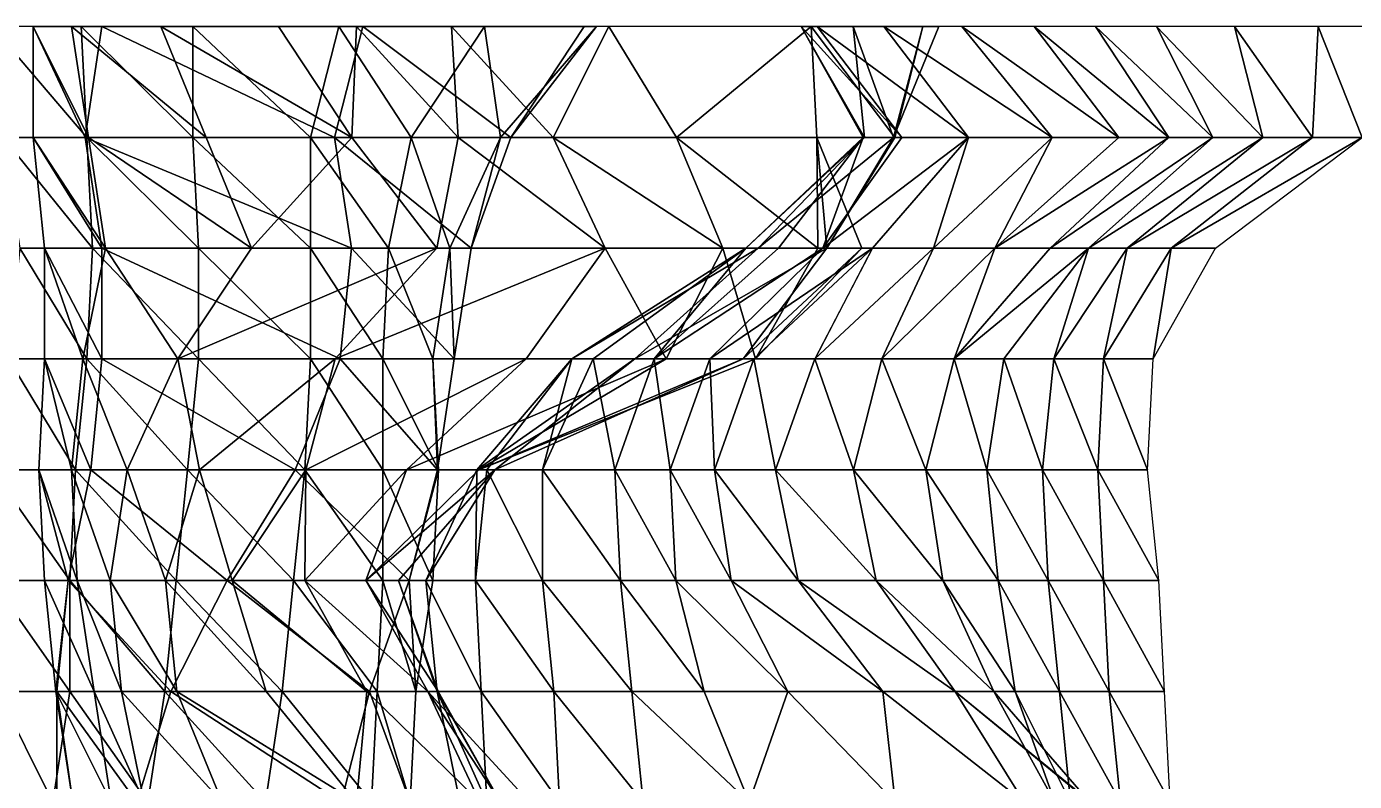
# Model space of a CAD drawing. Header units: metres. Extents: x -137 to 231, y -240 to 234.
# Drawn here: x 108.1 to 179.9, y 193.1 to 234 of the extents above; entities that cross this region are included whole.
import ezdxf

# ---------------------------------------------------------------- set-up
doc = ezdxf.new("R2010")
doc.units = ezdxf.units.M

msp = doc.modelspace()

# ---------------------------------------------------------------- linework, layer by layer
for points in [[(106.207016, 234, -511.41284), (111.3466, 228, -515.37366), (111.04094, 234, -515.5502), (111.04104, 234.0001, -515.55005)], [(106.207016, 234, -511.41284), (106.81831, 228, -511.05988), (111.3466, 228, -515.37366), (111.3467, 228.0001, -515.37354)], [(111.25633, 228, -563.9232), (108.44887, 228, -572.4723), (108.44887, 234, -572.4723), (108.44897, 234.0001, -572.47217)], [(111.25633, 228, -563.9232), (108.44887, 234, -572.4723), (112.173294, 234, -563.3938), (112.17339, 234.0001, -563.3937)], [(108.44887, 234, -572.4723), (111.44884, 228, -577.66846), (110.531876, 234, -578.1979), (110.531975, 234.0001, -578.19775)], [(108.44887, 234, -572.4723), (108.44887, 228, -572.4723), (111.44884, 228, -577.66846), (111.44894, 228.0001, -577.66833)], [(110.531876, 234, -578.1979), (117.81108, 228, -580.92346), (115.36583, 234, -582.3352), (115.36593, 234.0001, -582.3351)], [(110.531876, 234, -578.1979), (111.44884, 228, -577.66846), (117.81108, 228, -580.92346), (117.81118, 228.0001, -580.92334)], [(111.04094, 234, -515.5502), (117.09749, 228, -518.98157), (117.09749, 234, -518.98157), (117.09759, 234.0001, -518.98145)], [(111.04094, 234, -515.5502), (111.3466, 228, -515.37366), (117.09749, 228, -518.98157), (117.09759, 228.0001, -518.98145)], [(124.761765, 228, -549.19763), (111.25633, 228, -563.9232), (112.173294, 234, -563.3938), (112.17339, 234.0001, -563.3937)], [(124.761765, 228, -549.19763), (112.173294, 234, -563.3938), (126.29002, 234, -548.3153), (126.29012, 234.0001, -548.3152)], [(115.36583, 234, -582.3352), (125.70155, 228, -583.2961), (121.72804, 234, -585.5902), (121.72814, 234.0001, -585.5901)], [(115.36583, 234, -582.3352), (117.81108, 228, -580.92346), (125.70155, 228, -583.2961), (125.70165, 228.0001, -583.29596)], [(117.09749, 234, -518.98157), (123.45973, 228, -522.2366), (124.98799, 234, -521.35425), (124.98809, 234.0001, -521.3541)], [(117.09749, 234, -518.98157), (117.09749, 228, -518.98157), (123.45973, 228, -522.2366), (123.45983, 228.0001, -522.23645)], [(125.95067, 234, -590.08044), (121.72804, 234, -585.5902), (125.70155, 228, -583.2961), (125.70165, 228.0001, -583.29596)], [(124.98799, 234, -521.35425), (123.45973, 228, -522.2366), (128.90498, 228, -526.021), (128.90509, 228.0001, -526.0209)], [(134.29366, 228, -536.76624), (124.761765, 228, -549.19763), (126.29002, 234, -548.3153), (126.29012, 234.0001, -548.3152)], [(124.98799, 234, -521.35425), (128.90498, 228, -526.021), (132.8785, 234, -523.7268), (132.8786, 234.0001, -523.7267)], [(125.95067, 234, -590.08044), (125.70155, 228, -583.2961), (131.45247, 228, -586.904), (131.45258, 228.0001, -586.9039)], [(131.09026, 234, -594.0413), (125.95067, 234, -590.08044), (131.45247, 228, -586.904), (131.45258, 228.0001, -586.9039)], [(134.29366, 228, -536.76624), (126.29002, 234, -548.3153), (138.2672, 234, -534.4721), (138.2673, 234.0001, -534.472)], [(132.8785, 234, -523.7268), (128.90498, 228, -526.021), (133.7389, 228, -530.1583), (133.73901, 228.0001, -530.1582)], [(136.59206, 228, -590.86487), (139.59206, 234, -596.06104), (131.09026, 234, -594.0413), (131.09036, 234.0001, -594.0412)], [(131.09026, 234, -594.0413), (131.45247, 228, -586.904), (136.59206, 228, -590.86487), (136.59216, 228.0001, -590.86475)], [(132.8785, 234, -523.7268), (133.7389, 228, -530.1583), (138.93504, 234, -527.1583), (138.93515, 234.0001, -527.1582)], [(138.93504, 234, -527.1583), (133.7389, 228, -530.1583), (134.29366, 228, -536.76624), (134.29376, 228.0001, -536.7661)], [(138.93504, 234, -527.1583), (134.29366, 228, -536.76624), (138.2672, 234, -534.4721), (138.2673, 234.0001, -534.472)], [(136.59206, 228, -590.86487), (143.25993, 228, -593.94336), (139.59206, 234, -596.06104), (139.59216, 234.0001, -596.0609)], [(143.25993, 228, -593.94336), (150.53911, 234, -596.66895), (139.59206, 234, -596.06104), (139.59216, 234.0001, -596.0609)], [(143.25993, 228, -593.94336), (150.84477, 228, -596.49243), (150.53911, 234, -596.66895), (150.53922, 234.0001, -596.6688)], [(153.42598, 228, -615.78674), (153.36943, 228, -622.7477), (150.00722, 234, -624.68884), (150.00732, 234.0001, -624.6887)], [(153.42598, 228, -615.78674), (150.00722, 234, -624.68884), (152.81468, 234, -616.1398), (152.81479, 234.0001, -616.13965)], [(150.00722, 234, -624.68884), (155.45247, 228, -628.47327), (150.86763, 234, -631.1203), (150.86774, 234.0001, -631.1202)], [(150.00722, 234, -624.68884), (153.36943, 228, -622.7477), (155.45247, 228, -628.47327), (155.45258, 228.0001, -628.47314)], [(150.53911, 234, -596.66895), (155.0674, 228, -600.9827), (156.59569, 234, -600.10034), (156.5958, 234.0001, -600.1002)], [(150.53911, 234, -596.66895), (150.84477, 228, -596.49243), (155.0674, 228, -600.9827), (155.0675, 228.0001, -600.9826)], [(150.86763, 234, -631.1203), (159.0638, 228, -633.3164), (154.47893, 234, -635.9635), (154.47903, 234.0001, -635.9634)], [(150.86763, 234, -631.1203), (155.45247, 228, -628.47327), (159.0638, 228, -633.3164), (159.0639, 228.0001, -633.3163)], [(155.01082, 228, -607.9436), (153.42598, 228, -615.78674), (152.81468, 234, -616.1398), (152.81479, 234.0001, -616.13965)], [(155.01082, 228, -607.9436), (152.81468, 234, -616.1398), (157.45607, 234, -606.53186), (157.45618, 234.0001, -606.53174)], [(154.47893, 234, -635.9635), (163.59206, 228, -637.63025), (158.70155, 234, -640.45374), (158.70166, 234.0001, -640.4536)], [(154.47893, 234, -635.9635), (159.0638, 228, -633.3164), (163.59206, 228, -637.63025), (163.59216, 228.0001, -637.6301)], [(156.59569, 234, -600.10034), (155.01082, 228, -607.9436), (157.45607, 234, -606.53186), (157.45618, 234.0001, -606.53174)], [(156.59569, 234, -600.10034), (155.0674, 228, -600.9827), (155.01082, 228, -607.9436), (155.01093, 228.0001, -607.9435)], [(158.70155, 234, -640.45374), (167.20338, 228, -642.4735), (162.61855, 234, -645.1205), (162.61865, 234.0001, -645.12036)], [(158.70155, 234, -640.45374), (163.59206, 228, -637.63025), (167.20338, 228, -642.4735), (167.20349, 228.0001, -642.4734)], [(162.61855, 234, -645.1205), (169.89772, 228, -647.84607), (165.92418, 234, -650.14014), (165.92429, 234.0001, -650.14)], [(162.61855, 234, -645.1205), (167.20338, 228, -642.4735), (169.89772, 228, -647.84607), (169.89783, 228.0001, -647.84595)], [(165.92418, 234, -650.14014), (172.28639, 228, -653.39514), (169.22984, 234, -655.1599), (169.22995, 234.0001, -655.1598)], [(165.92418, 234, -650.14014), (169.89772, 228, -647.84607), (172.28639, 228, -653.39514), (172.2865, 228.0001, -653.395)], [(169.22984, 234, -655.1599), (174.98076, 228, -658.7678), (173.45247, 234, -659.65015), (173.45258, 234.0001, -659.65)], [(169.22984, 234, -655.1599), (172.28639, 228, -653.39514), (174.98076, 228, -658.7678), (174.98087, 228.0001, -658.7677)], [(173.45247, 234, -659.65015), (177.6751, 228, -664.1404), (177.98076, 234, -663.964), (177.98087, 234.0001, -663.96387)], [(173.45247, 234, -659.65015), (174.98076, 228, -658.7678), (177.6751, 228, -664.1404), (177.6752, 228.0001, -664.14026)], [(177.98076, 234, -663.964), (177.6751, 228, -664.1404), (180.36943, 228, -669.51306), (180.36954, 228.0001, -669.51294)], [(177.98076, 234, -663.964), (180.36943, 228, -669.51306), (182.50902, 234, -668.2777), (182.50912, 234.0001, -668.2776)], [(106.81831, 228, -511.05988), (111.65227, 222, -515.19727), (111.3466, 228, -515.37366), (111.3467, 228.0001, -515.37354)], [(106.81831, 228, -511.05988), (107.735275, 222, -510.5305), (111.65227, 222, -515.19727), (111.65237, 222.0001, -515.19714)], [(112.173294, 222, -563.3938), (109.060165, 222, -572.1194), (108.44887, 228, -572.4723), (108.44897, 228.0001, -572.47217)], [(112.173294, 222, -563.3938), (108.44887, 228, -572.4723), (111.25633, 228, -563.9232), (111.25643, 228.0001, -563.9231)], [(108.44887, 228, -572.4723), (112.36583, 222, -577.13904), (111.44884, 228, -577.66846), (111.44894, 228.0001, -577.66833)], [(108.44887, 228, -572.4723), (109.060165, 222, -572.1194), (112.36583, 222, -577.13904), (112.36593, 222.0001, -577.1389)], [(125.67873, 222, -548.6682), (112.173294, 222, -563.3938), (111.25633, 228, -563.9232), (111.25643, 228.0001, -563.9231)], [(125.67873, 222, -548.6682), (111.25633, 228, -563.9232), (124.761765, 228, -549.19763), (124.76186, 228.0001, -549.1975)], [(111.3466, 228, -515.37366), (117.40315, 222, -518.8052), (117.09749, 228, -518.98157), (117.09759, 228.0001, -518.98145)], [(111.3466, 228, -515.37366), (111.65227, 222, -515.19727), (117.40315, 222, -518.8052), (117.40325, 222.0001, -518.80505)], [(111.44884, 228, -577.66846), (120.2563, 222, -579.5117), (117.81108, 228, -580.92346), (117.81118, 228.0001, -580.92334)], [(111.44884, 228, -577.66846), (112.36583, 222, -577.13904), (120.2563, 222, -579.5117), (120.2564, 222.0001, -579.5116)], [(117.09749, 228, -518.98157), (123.45973, 222, -522.2366), (123.45973, 228, -522.2366), (123.45983, 228.0001, -522.23645)], [(117.09749, 228, -518.98157), (117.40315, 222, -518.8052), (123.45973, 222, -522.2366), (123.45983, 222.0001, -522.23645)], [(120.2563, 222, -579.5117), (125.70155, 228, -583.2961), (117.81108, 228, -580.92346), (117.81118, 228.0001, -580.92334)], [(120.2563, 222, -579.5117), (130.28639, 222, -580.64905), (125.70155, 228, -583.2961), (125.70165, 228.0001, -583.29596)], [(123.45973, 228, -522.2366), (127.68236, 222, -526.7268), (128.90498, 228, -526.021), (128.90509, 228.0001, -526.0209)], [(123.45973, 228, -522.2366), (123.45973, 222, -522.2366), (127.68236, 222, -526.7268), (127.68246, 222.0001, -526.7267)], [(132.15407, 222, -538.0015), (125.67873, 222, -548.6682), (124.761765, 228, -549.19763), (124.76186, 228.0001, -549.1975)], [(132.15407, 222, -538.0015), (124.761765, 228, -549.19763), (134.29366, 228, -536.76624), (134.29376, 228.0001, -536.7661)], [(131.45247, 228, -586.904), (125.70155, 228, -583.2961), (130.28639, 222, -580.64905), (130.2865, 222.0001, -580.6489)], [(128.90498, 228, -526.021), (127.68236, 222, -526.7268), (130.98799, 222, -531.7466), (130.9881, 222.0001, -531.74646)], [(128.90498, 228, -526.021), (130.98799, 222, -531.7466), (133.7389, 228, -530.1583), (133.73901, 228.0001, -530.1582)], [(131.45247, 228, -586.904), (130.28639, 222, -580.64905), (139.39952, 222, -582.3158), (139.39963, 222.0001, -582.3157)], [(133.7389, 228, -530.1583), (130.98799, 222, -531.7466), (132.15407, 222, -538.0015), (132.15417, 222.0001, -538.0014)], [(136.59206, 228, -590.86487), (131.45247, 228, -586.904), (139.39952, 222, -582.3158), (139.39963, 222.0001, -582.3157)], [(133.7389, 228, -530.1583), (132.15407, 222, -538.0015), (134.29366, 228, -536.76624), (134.29376, 228.0001, -536.7661)], [(136.59206, 228, -590.86487), (139.39952, 222, -582.3158), (145.76173, 222, -585.57074), (145.76184, 222.0001, -585.5706)], [(143.25993, 228, -593.94336), (136.59206, 228, -590.86487), (145.76173, 222, -585.57074), (145.76184, 222.0001, -585.5706)], [(143.25993, 228, -593.94336), (145.76173, 222, -585.57074), (150.90132, 222, -589.5316), (150.90143, 222.0001, -589.5315)], [(150.84477, 228, -596.49243), (143.25993, 228, -593.94336), (150.90132, 222, -589.5316), (150.90143, 222.0001, -589.5315)], [(147.6751, 222, -612.1789), (147.00722, 222, -619.4927), (153.42598, 228, -615.78674), (153.42609, 228.0001, -615.7866)], [(147.00722, 222, -619.4927), (148.78459, 222, -625.3947), (153.36943, 228, -622.7477), (153.36954, 228.0001, -622.74756)], [(147.00722, 222, -619.4927), (153.36943, 228, -622.7477), (153.42598, 228, -615.78674), (153.42609, 228.0001, -615.7866)], [(151.39952, 222, -603.10034), (147.6751, 222, -612.1789), (155.01082, 228, -607.9436), (155.01093, 228.0001, -607.9435)], [(147.6751, 222, -612.1789), (153.42598, 228, -615.78674), (155.01082, 228, -607.9436), (155.01093, 228.0001, -607.9435)], [(153.36943, 228, -622.7477), (148.78459, 222, -625.3947), (151.1733, 222, -630.94385), (151.1734, 222.0001, -630.9437)], [(150.84477, 228, -596.49243), (151.39952, 222, -603.10034), (155.0674, 228, -600.9827), (155.0675, 228.0001, -600.9826)], [(150.84477, 228, -596.49243), (150.90132, 222, -589.5316), (153.29002, 222, -595.0807), (153.29013, 222.0001, -595.08057)], [(150.84477, 228, -596.49243), (153.29002, 222, -595.0807), (151.39952, 222, -603.10034), (151.39963, 222.0001, -603.1002)], [(153.36943, 228, -622.7477), (151.1733, 222, -630.94385), (155.45247, 228, -628.47327), (155.45258, 228.0001, -628.47314)], [(151.1733, 222, -630.94385), (153.86763, 222, -636.3164), (159.0638, 228, -633.3164), (159.0639, 228.0001, -633.3163)], [(151.1733, 222, -630.94385), (159.0638, 228, -633.3164), (155.45247, 228, -628.47327), (155.45258, 228.0001, -628.47314)], [(151.39952, 222, -603.10034), (155.01082, 228, -607.9436), (155.0674, 228, -600.9827), (155.0675, 228.0001, -600.9826)], [(159.0638, 228, -633.3164), (153.86763, 222, -636.3164), (157.1733, 222, -641.3361), (157.1734, 222.0001, -641.336)], [(159.0638, 228, -633.3164), (157.1733, 222, -641.3361), (163.59206, 228, -637.63025), (163.59216, 228.0001, -637.6301)], [(163.59206, 228, -637.63025), (157.1733, 222, -641.3361), (160.47893, 222, -646.35583), (160.47903, 222.0001, -646.3557)], [(163.59206, 228, -637.63025), (160.47893, 222, -646.35583), (167.20338, 228, -642.4735), (167.20349, 228.0001, -642.4734)], [(160.47893, 222, -646.35583), (163.47893, 222, -651.5519), (169.89772, 228, -647.84607), (169.89783, 228.0001, -647.84595)], [(160.47893, 222, -646.35583), (169.89772, 228, -647.84607), (167.20338, 228, -642.4735), (167.20349, 228.0001, -642.4734)], [(163.47893, 222, -651.5519), (165.56197, 222, -657.27747), (172.28639, 228, -653.39514), (172.2865, 228.0001, -653.395)], [(163.47893, 222, -651.5519), (172.28639, 228, -653.39514), (169.89772, 228, -647.84607), (169.89783, 228.0001, -647.84595)], [(165.56197, 222, -657.27747), (167.645, 222, -663.00305), (174.98076, 228, -658.7678), (174.98087, 228.0001, -658.7677)], [(165.56197, 222, -657.27747), (174.98076, 228, -658.7678), (172.28639, 228, -653.39514), (172.2865, 228.0001, -653.395)], [(167.645, 222, -663.00305), (170.0337, 222, -668.55225), (177.6751, 228, -664.1404), (177.6752, 228.0001, -664.14026)], [(167.645, 222, -663.00305), (177.6751, 228, -664.1404), (174.98076, 228, -658.7678), (174.98087, 228.0001, -658.7677)], [(170.0337, 222, -668.55225), (172.42238, 222, -674.1012), (180.36943, 228, -669.51306), (180.36954, 228.0001, -669.51294)], [(170.0337, 222, -668.55225), (180.36943, 228, -669.51306), (177.6751, 228, -664.1404), (177.6752, 228.0001, -664.14026)], [(107.735275, 222, -510.5305), (107.12398, 216, -510.88342), (111.3466, 216, -515.37366), (111.3467, 216.0001, -515.37354)], [(107.735275, 222, -510.5305), (111.3466, 216, -515.37366), (111.65227, 222, -515.19727), (111.65237, 222.0001, -515.19714)], [(112.173294, 216, -563.3938), (109.060165, 216, -572.1194), (109.060165, 222, -572.1194), (109.060265, 222.0001, -572.11926)], [(112.173294, 216, -563.3938), (109.060165, 222, -572.1194), (112.173294, 222, -563.3938), (112.17339, 222.0001, -563.3937)], [(109.060165, 222, -572.1194), (111.1432, 216, -577.845), (112.36583, 222, -577.13904), (112.36593, 222.0001, -577.1389)], [(109.060165, 222, -572.1194), (109.060165, 216, -572.1194), (111.1432, 216, -577.845), (111.1433, 216.0001, -577.84485)], [(112.36583, 222, -577.13904), (111.1432, 216, -577.845), (116.28279, 216, -581.8058), (116.28289, 216.0001, -581.80566)], [(111.65227, 222, -515.19727), (111.3466, 216, -515.37366), (117.40315, 216, -518.8052), (117.40325, 216.0001, -518.80505)], [(111.65227, 222, -515.19727), (117.40315, 216, -518.8052), (117.40315, 222, -518.8052), (117.40325, 222.0001, -518.80505)], [(125.06743, 216, -549.02124), (112.173294, 216, -563.3938), (112.173294, 222, -563.3938), (112.17339, 222.0001, -563.3937)], [(125.06743, 216, -549.02124), (112.173294, 222, -563.3938), (125.67873, 222, -548.6682), (125.678825, 222.0001, -548.6681)], [(112.36583, 222, -577.13904), (116.28279, 216, -581.8058), (120.2563, 222, -579.5117), (120.2564, 222.0001, -579.5116)], [(116.28279, 216, -581.8058), (124.78459, 216, -583.8255), (130.28639, 222, -580.64905), (130.2865, 222.0001, -580.6489)], [(116.28279, 216, -581.8058), (130.28639, 222, -580.64905), (120.2563, 222, -579.5117), (120.2564, 222.0001, -579.5116)], [(117.40315, 222, -518.8052), (123.45973, 216, -522.2366), (123.45973, 222, -522.2366), (123.45983, 222.0001, -522.23645)], [(117.40315, 222, -518.8052), (117.40315, 216, -518.8052), (123.45973, 216, -522.2366), (123.45983, 216.0001, -522.23645)], [(123.45973, 222, -522.2366), (127.37669, 216, -526.9033), (127.68236, 222, -526.7268), (127.68246, 222.0001, -526.7267)], [(123.45973, 222, -522.2366), (123.45973, 216, -522.2366), (127.37669, 216, -526.9033), (127.37679, 216.0001, -526.9032)], [(124.78459, 216, -583.8255), (135.12035, 216, -584.7864), (139.39952, 222, -582.3158), (139.39963, 222.0001, -582.3157)], [(124.78459, 216, -583.8255), (139.39952, 222, -582.3158), (130.28639, 222, -580.64905), (130.2865, 222.0001, -580.6489)], [(131.2371, 216, -538.53094), (125.06743, 216, -549.02124), (125.67873, 222, -548.6682), (125.678825, 222.0001, -548.6681)], [(131.2371, 216, -538.53094), (125.67873, 222, -548.6682), (132.15407, 222, -538.0015), (132.15417, 222.0001, -538.0014)], [(127.68236, 222, -526.7268), (127.37669, 216, -526.9033), (130.07103, 216, -532.27594), (130.07114, 216.0001, -532.2758)], [(127.68236, 222, -526.7268), (130.07103, 216, -532.27594), (130.98799, 222, -531.7466), (130.9881, 222.0001, -531.74646)], [(130.98799, 222, -531.7466), (130.07103, 216, -532.27594), (131.2371, 216, -538.53094), (131.23721, 216.0001, -538.5308)], [(130.98799, 222, -531.7466), (131.2371, 216, -538.53094), (132.15407, 222, -538.0015), (132.15417, 222.0001, -538.0014)], [(139.39952, 222, -582.3158), (135.12035, 216, -584.7864), (142.70518, 216, -587.33545), (142.70529, 216.0001, -587.3353)], [(141.00722, 216, -609.10034), (137.58846, 216, -618.00244), (147.6751, 222, -612.1789), (147.6752, 222.0001, -612.1788)], [(137.58846, 216, -618.00244), (138.7545, 216, -624.2574), (147.00722, 222, -619.4927), (147.00732, 222.0001, -619.49255)], [(137.58846, 216, -618.00244), (147.00722, 222, -619.4927), (147.6751, 222, -612.1789), (147.6752, 222.0001, -612.1788)], [(147.00722, 222, -619.4927), (138.7545, 216, -624.2574), (142.06017, 216, -629.2771), (142.06027, 216.0001, -629.277)], [(139.39952, 222, -582.3158), (142.70518, 216, -587.33545), (145.76173, 222, -585.57074), (145.76184, 222.0001, -585.5706)], [(146.87123, 216, -598.7866), (141.00722, 216, -609.10034), (151.39952, 222, -603.10034), (151.39963, 222.0001, -603.1002)], [(141.00722, 216, -609.10034), (147.6751, 222, -612.1789), (151.39952, 222, -603.10034), (151.39963, 222.0001, -603.1002)], [(147.00722, 222, -619.4927), (142.06017, 216, -629.2771), (148.78459, 222, -625.3947), (148.7847, 222.0001, -625.3946)], [(142.06017, 216, -629.2771), (145.06017, 216, -634.47327), (151.1733, 222, -630.94385), (151.1734, 222.0001, -630.9437)], [(142.06017, 216, -629.2771), (151.1733, 222, -630.94385), (148.78459, 222, -625.3947), (148.7847, 222.0001, -625.3946)], [(145.76173, 222, -585.57074), (142.70518, 216, -587.33545), (147.53911, 216, -591.4728), (147.53922, 216.0001, -591.47266)], [(145.06017, 216, -634.47327), (147.44884, 216, -640.02234), (153.86763, 222, -636.3164), (153.86774, 222.0001, -636.3163)], [(145.06017, 216, -634.47327), (153.86763, 222, -636.3164), (151.1733, 222, -630.94385), (151.1734, 222.0001, -630.9437)], [(145.76173, 222, -585.57074), (147.53911, 216, -591.4728), (150.90132, 222, -589.5316), (150.90143, 222.0001, -589.5315)], [(147.53911, 216, -591.4728), (146.87123, 216, -598.7866), (153.29002, 222, -595.0807), (153.29013, 222.0001, -595.08057)], [(146.87123, 216, -598.7866), (151.39952, 222, -603.10034), (153.29002, 222, -595.0807), (153.29013, 222.0001, -595.08057)], [(153.86763, 222, -636.3164), (147.44884, 216, -640.02234), (150.7545, 216, -645.042), (150.75461, 216.0001, -645.0419)], [(147.53911, 216, -591.4728), (153.29002, 222, -595.0807), (150.90132, 222, -589.5316), (150.90143, 222.0001, -589.5315)], [(153.86763, 222, -636.3164), (150.7545, 216, -645.042), (157.1733, 222, -641.3361), (157.1734, 222.0001, -641.336)], [(157.1733, 222, -641.3361), (150.7545, 216, -645.042), (154.36583, 216, -649.88525), (154.36594, 216.0001, -649.88513)], [(157.1733, 222, -641.3361), (154.36583, 216, -649.88525), (160.47893, 222, -646.35583), (160.47903, 222.0001, -646.3557)], [(160.47893, 222, -646.35583), (154.36583, 216, -649.88525), (158.28279, 216, -654.5519), (158.2829, 216.0001, -654.55176)], [(160.47893, 222, -646.35583), (158.28279, 216, -654.5519), (163.47893, 222, -651.5519), (163.47903, 222.0001, -651.55176)], [(158.28279, 216, -654.5519), (160.97713, 216, -659.92456), (165.56197, 222, -657.27747), (165.56207, 222.0001, -657.27734)], [(158.28279, 216, -654.5519), (165.56197, 222, -657.27747), (163.47893, 222, -651.5519), (163.47903, 222.0001, -651.55176)], [(165.56197, 222, -657.27747), (160.97713, 216, -659.92456), (163.67146, 216, -665.29724), (163.67157, 216.0001, -665.2971)], [(165.56197, 222, -657.27747), (163.67146, 216, -665.29724), (167.645, 222, -663.00305), (167.64511, 222.0001, -663.0029)], [(167.645, 222, -663.00305), (163.67146, 216, -665.29724), (166.36583, 216, -670.6698), (166.36594, 216.0001, -670.6697)], [(167.645, 222, -663.00305), (166.36583, 216, -670.6698), (170.0337, 222, -668.55225), (170.03381, 222.0001, -668.5521)], [(170.0337, 222, -668.55225), (166.36583, 216, -670.6698), (169.06017, 216, -676.04236), (169.06027, 216.0001, -676.04224)], [(170.0337, 222, -668.55225), (169.06017, 216, -676.04236), (172.42238, 222, -674.1012), (172.42249, 222.0001, -674.1011)], [(107.12398, 216, -510.88342), (106.207016, 210, -511.41284), (110.735275, 210, -515.7267), (110.735374, 210.0001, -515.72656)], [(107.12398, 216, -510.88342), (110.735275, 210, -515.7267), (111.3466, 216, -515.37366), (111.3467, 216.0001, -515.37354)], [(111.562, 210, -563.74677), (108.75453, 210, -572.2959), (109.060165, 216, -572.1194), (109.060265, 216.0001, -572.11926)], [(109.060165, 216, -572.1194), (108.75453, 210, -572.2959), (110.531876, 210, -578.1979), (110.531975, 210.0001, -578.19775)], [(111.562, 210, -563.74677), (109.060165, 216, -572.1194), (112.173294, 216, -563.3938), (112.17339, 216.0001, -563.3937)], [(109.060165, 216, -572.1194), (110.531876, 210, -578.1979), (111.1432, 216, -577.845), (111.1433, 216.0001, -577.84485)], [(111.1432, 216, -577.845), (110.531876, 210, -578.1979), (113.531876, 210, -583.39404), (113.531975, 210.0001, -583.3939)], [(111.3466, 216, -515.37366), (110.735275, 210, -515.7267), (116.791855, 210, -519.1581), (116.791954, 210.0001, -519.15796)], [(111.1432, 216, -577.845), (113.531876, 210, -583.39404), (116.28279, 216, -581.8058), (116.28289, 216.0001, -581.80566)], [(111.3466, 216, -515.37366), (116.791855, 210, -519.1581), (117.40315, 216, -518.8052), (117.40325, 216.0001, -518.80505)], [(122.62218, 210, -550.433), (111.562, 210, -563.74677), (112.173294, 216, -563.3938), (112.17339, 216.0001, -563.3937)], [(122.62218, 210, -550.433), (112.173294, 216, -563.3938), (125.06743, 216, -549.02124), (125.06753, 216.0001, -549.0211)], [(116.28279, 216, -581.8058), (113.531876, 210, -583.39404), (117.44884, 210, -588.0608), (117.44894, 210.0001, -588.06067)], [(116.28279, 216, -581.8058), (117.44884, 210, -588.0608), (124.78459, 216, -583.8255), (124.78469, 216.0001, -583.8254)], [(117.40315, 216, -518.8052), (116.791855, 210, -519.1581), (123.15407, 210, -522.4131), (123.15417, 210.0001, -522.41296)], [(117.40315, 216, -518.8052), (123.15407, 210, -522.4131), (123.45973, 216, -522.2366), (123.45983, 216.0001, -522.23645)], [(124.78459, 216, -583.8255), (117.44884, 210, -588.0608), (123.19975, 210, -591.6687), (123.19985, 210.0001, -591.6686)], [(130.32011, 210, -539.06036), (122.62218, 210, -550.433), (125.06743, 216, -549.02124), (125.06753, 216.0001, -549.0211)], [(123.45973, 216, -522.2366), (123.15407, 210, -522.4131), (127.37669, 210, -526.9033), (127.37679, 210.0001, -526.9032)], [(124.78459, 216, -583.8255), (123.19975, 210, -591.6687), (135.12035, 216, -584.7864), (135.12045, 216.0001, -584.78625)], [(135.12035, 216, -584.7864), (123.19975, 210, -591.6687), (128.645, 210, -595.4531), (128.64511, 210.0001, -595.453)], [(123.45973, 216, -522.2366), (127.37669, 210, -526.9033), (127.37669, 216, -526.9033), (127.37679, 216.0001, -526.9032)], [(130.32011, 210, -539.06036), (125.06743, 216, -549.02124), (131.2371, 216, -538.53094), (131.23721, 216.0001, -538.5308)], [(127.37669, 216, -526.9033), (130.3767, 210, -532.0995), (130.07103, 216, -532.27594), (130.07114, 216.0001, -532.2758)], [(127.37669, 216, -526.9033), (127.37669, 210, -526.9033), (130.3767, 210, -532.0995), (130.3768, 210.0001, -532.09937)], [(135.12035, 216, -584.7864), (128.645, 210, -595.4531), (142.70518, 216, -587.33545), (142.70529, 216.0001, -587.3353)], [(142.70518, 216, -587.33545), (128.645, 210, -595.4531), (132.56197, 210, -600.1198), (132.56207, 210.0001, -600.1197)], [(130.07103, 216, -532.27594), (130.32011, 210, -539.06036), (131.2371, 216, -538.53094), (131.23721, 216.0001, -538.5308)], [(130.07103, 216, -532.27594), (130.3767, 210, -532.0995), (130.32011, 210, -539.06036), (130.32022, 210.0001, -539.06024)], [(133.42238, 210, -606.5513), (132.44884, 210, -614.0415), (141.00722, 216, -609.10034), (141.00732, 216.0001, -609.1002)], [(132.44884, 210, -614.0415), (133.00362, 210, -620.6495), (137.58846, 216, -618.00244), (137.58856, 216.0001, -618.0023)], [(132.44884, 210, -614.0415), (137.58846, 216, -618.00244), (141.00722, 216, -609.10034), (141.00732, 216.0001, -609.1002)], [(142.70518, 216, -587.33545), (132.56197, 210, -600.1198), (147.53911, 216, -591.4728), (147.53922, 216.0001, -591.47266)], [(132.56197, 210, -600.1198), (133.42238, 210, -606.5513), (146.87123, 216, -598.7866), (146.87134, 216.0001, -598.7865)], [(132.56197, 210, -600.1198), (146.87123, 216, -598.7866), (147.53911, 216, -591.4728), (147.53922, 216.0001, -591.47266)], [(137.58846, 216, -618.00244), (133.00362, 210, -620.6495), (136.00362, 210, -625.8456), (136.00372, 210.0001, -625.84546)], [(133.42238, 210, -606.5513), (141.00722, 216, -609.10034), (146.87123, 216, -598.7866), (146.87134, 216.0001, -598.7865)], [(137.58846, 216, -618.00244), (136.00362, 210, -625.8456), (138.7545, 216, -624.2574), (138.75461, 216.0001, -624.25726)], [(138.7545, 216, -624.2574), (136.00362, 210, -625.8456), (139.92058, 210, -630.5123), (139.92068, 210.0001, -630.5122)], [(138.7545, 216, -624.2574), (139.92058, 210, -630.5123), (142.06017, 216, -629.2771), (142.06027, 216.0001, -629.277)], [(142.06017, 216, -629.2771), (139.92058, 210, -630.5123), (142.92058, 210, -635.7085), (142.92068, 210.0001, -635.7084)], [(142.06017, 216, -629.2771), (142.92058, 210, -635.7085), (145.06017, 216, -634.47327), (145.06027, 216.0001, -634.47314)], [(145.06017, 216, -634.47327), (142.92058, 210, -635.7085), (145.30925, 210, -641.25757), (145.30936, 210.0001, -641.25745)], [(145.06017, 216, -634.47327), (145.30925, 210, -641.25757), (147.44884, 216, -640.02234), (147.44894, 216.0001, -640.0222)], [(147.44884, 216, -640.02234), (145.30925, 210, -641.25757), (148.61491, 210, -646.27734), (148.61502, 210.0001, -646.2772)], [(147.44884, 216, -640.02234), (148.61491, 210, -646.27734), (150.7545, 216, -645.042), (150.75461, 216.0001, -645.0419)], [(150.7545, 216, -645.042), (148.61491, 210, -646.27734), (152.83754, 210, -650.7676), (152.83765, 210.0001, -650.76746)], [(150.7545, 216, -645.042), (152.83754, 210, -650.7676), (154.36583, 216, -649.88525), (154.36594, 216.0001, -649.88513)], [(154.36583, 216, -649.88525), (152.83754, 210, -650.7676), (156.7545, 210, -655.4343), (156.75461, 210.0001, -655.4342)], [(154.36583, 216, -649.88525), (156.7545, 210, -655.4343), (158.28279, 216, -654.5519), (158.2829, 216.0001, -654.55176)], [(158.28279, 216, -654.5519), (156.7545, 210, -655.4343), (160.06017, 210, -660.454), (160.06027, 210.0001, -660.45386)], [(158.28279, 216, -654.5519), (160.06017, 210, -660.454), (160.97713, 216, -659.92456), (160.97723, 216.0001, -659.92444)], [(160.97713, 216, -659.92456), (160.06017, 210, -660.454), (163.06017, 210, -665.65015), (163.06027, 210.0001, -665.65)], [(160.97713, 216, -659.92456), (163.06017, 210, -665.65015), (163.67146, 216, -665.29724), (163.67157, 216.0001, -665.2971)], [(163.67146, 216, -665.29724), (163.06017, 210, -665.65015), (166.06017, 210, -670.8463), (166.06027, 210.0001, -670.8462)], [(163.67146, 216, -665.29724), (166.06017, 210, -670.8463), (166.36583, 216, -670.6698), (166.36594, 216.0001, -670.6697)], [(166.36583, 216, -670.6698), (166.06017, 210, -670.8463), (168.7545, 210, -676.2189), (168.75461, 210.0001, -676.21875)], [(166.36583, 216, -670.6698), (168.7545, 210, -676.2189), (169.06017, 216, -676.04236), (169.06027, 216.0001, -676.04224)], [(106.207016, 210, -511.41284), (110.42964, 204, -515.9031), (110.735275, 210, -515.7267), (110.735374, 210.0001, -515.72656)], [(106.207016, 210, -511.41284), (106.207016, 204, -511.41284), (110.42964, 204, -515.9031), (110.42974, 204.0001, -515.90295)], [(110.33937, 204, -564.45264), (109.060165, 204, -572.1194), (108.75453, 210, -572.2959), (108.75463, 210.0001, -572.2958)], [(110.33937, 204, -564.45264), (108.75453, 210, -572.2959), (111.562, 210, -563.74677), (111.562096, 210.0001, -563.74664)], [(108.75453, 210, -572.2959), (110.83754, 204, -578.0214), (110.531876, 210, -578.1979), (110.531975, 210.0001, -578.19775)], [(108.75453, 210, -572.2959), (109.060165, 204, -572.1194), (110.83754, 204, -578.0214), (110.83764, 204.0001, -578.0213)], [(118.9543, 204, -552.5506), (110.33937, 204, -564.45264), (111.562, 210, -563.74677), (111.562096, 210.0001, -563.74664)], [(110.735275, 210, -515.7267), (110.42964, 204, -515.9031), (116.18053, 204, -519.511), (116.180626, 204.0001, -519.51086)], [(110.531876, 210, -578.1979), (112.614914, 204, -583.92346), (113.531876, 210, -583.39404), (113.531975, 210.0001, -583.3939)], [(110.531876, 210, -578.1979), (110.83754, 204, -578.0214), (112.614914, 204, -583.92346), (112.61501, 204.0001, -583.92334)], [(110.735275, 210, -515.7267), (116.18053, 204, -519.511), (116.791855, 210, -519.1581), (116.791954, 210.0001, -519.15796)], [(118.9543, 204, -552.5506), (111.562, 210, -563.74677), (122.62218, 210, -550.433), (122.62228, 210.0001, -550.43286)], [(113.531876, 210, -583.39404), (112.614914, 204, -583.92346), (115.614914, 204, -589.1196), (115.61501, 204.0001, -589.1195)], [(113.531876, 210, -583.39404), (115.614914, 204, -589.1196), (117.44884, 210, -588.0608), (117.44894, 210.0001, -588.06067)], [(117.44884, 210, -588.0608), (115.614914, 204, -589.1196), (119.22624, 204, -593.96277), (119.22634, 204.0001, -593.96265)], [(116.791855, 210, -519.1581), (116.18053, 204, -519.511), (122.54274, 204, -522.766), (122.54284, 204.0001, -522.76587)], [(116.791855, 210, -519.1581), (122.54274, 204, -522.766), (123.15407, 210, -522.4131), (123.15417, 210.0001, -522.41296)], [(117.44884, 210, -588.0608), (119.22624, 204, -593.96277), (123.19975, 210, -591.6687), (123.19985, 210.0001, -591.6686)], [(128.79185, 204, -539.94275), (118.9543, 204, -552.5506), (122.62218, 210, -550.433), (122.62228, 210.0001, -550.43286)], [(123.19975, 210, -591.6687), (119.22624, 204, -593.96277), (123.1432, 204, -598.6296), (123.1433, 204.0001, -598.62946)], [(123.15407, 210, -522.4131), (122.54274, 204, -522.766), (127.37669, 204, -526.9033), (127.37679, 204.0001, -526.9032)], [(128.79185, 204, -539.94275), (122.62218, 210, -550.433), (130.32011, 210, -539.06036), (130.32022, 210.0001, -539.06024)], [(123.19975, 210, -591.6687), (123.1432, 204, -598.6296), (128.645, 210, -595.4531), (128.64511, 210.0001, -595.453)], [(128.645, 210, -595.4531), (123.1432, 204, -598.6296), (126.44884, 204, -603.64923), (126.44894, 204.0001, -603.6491)], [(123.15407, 210, -522.4131), (127.37669, 204, -526.9033), (127.37669, 210, -526.9033), (127.37679, 210.0001, -526.9032)], [(128.645, 210, -595.4531), (126.44884, 204, -603.64923), (132.56197, 210, -600.1198), (132.56207, 210.0001, -600.1197)], [(126.44884, 204, -603.64923), (128.22624, 204, -609.5513), (133.42238, 210, -606.5513), (133.42249, 210.0001, -606.55115)], [(126.44884, 204, -603.64923), (133.42238, 210, -606.5513), (132.56197, 210, -600.1198), (132.56207, 210.0001, -600.1197)], [(127.37669, 210, -526.9033), (130.07103, 204, -532.27594), (130.3767, 210, -532.0995), (130.3768, 210.0001, -532.09937)], [(127.37669, 210, -526.9033), (127.37669, 204, -526.9033), (130.07103, 204, -532.27594), (130.07114, 204.0001, -532.2758)], [(133.42238, 210, -606.5513), (128.22624, 204, -609.5513), (129.69795, 204, -615.62976), (129.69806, 204.0001, -615.62964)], [(130.3767, 210, -532.0995), (128.79185, 204, -539.94275), (130.32011, 210, -539.06036), (130.32022, 210.0001, -539.06024)], [(130.3767, 210, -532.0995), (130.07103, 204, -532.27594), (128.79185, 204, -539.94275), (128.79196, 204.0001, -539.9426)], [(133.42238, 210, -606.5513), (129.69795, 204, -615.62976), (132.44884, 210, -614.0415), (132.44894, 210.0001, -614.0414)], [(132.44884, 210, -614.0415), (129.69795, 204, -615.62976), (132.39229, 204, -621.00244), (132.3924, 204.0001, -621.0023)], [(132.44884, 210, -614.0415), (132.39229, 204, -621.00244), (133.00362, 210, -620.6495), (133.00372, 210.0001, -620.64935)], [(133.00362, 210, -620.6495), (132.39229, 204, -621.00244), (136.00362, 204, -625.8456), (136.00372, 204.0001, -625.84546)], [(133.00362, 210, -620.6495), (136.00362, 204, -625.8456), (136.00362, 210, -625.8456), (136.00372, 210.0001, -625.84546)], [(136.00362, 210, -625.8456), (140.22624, 204, -630.3359), (139.92058, 210, -630.5123), (139.92068, 210.0001, -630.5122)], [(136.00362, 210, -625.8456), (136.00362, 204, -625.8456), (140.22624, 204, -630.3359), (140.22635, 204.0001, -630.33575)], [(139.92058, 210, -630.5123), (143.22624, 204, -635.53204), (142.92058, 210, -635.7085), (142.92068, 210.0001, -635.7084)], [(139.92058, 210, -630.5123), (140.22624, 204, -630.3359), (143.22624, 204, -635.53204), (143.22635, 204.0001, -635.5319)], [(142.92058, 210, -635.7085), (146.22624, 204, -640.72815), (145.30925, 210, -641.25757), (145.30936, 210.0001, -641.25745)], [(142.92058, 210, -635.7085), (143.22624, 204, -635.53204), (146.22624, 204, -640.72815), (146.22635, 204.0001, -640.728)], [(145.30925, 210, -641.25757), (149.83754, 204, -645.5714), (148.61491, 210, -646.27734), (148.61502, 210.0001, -646.2772)], [(145.30925, 210, -641.25757), (146.22624, 204, -640.72815), (149.83754, 204, -645.5714), (149.83765, 204.0001, -645.5713)], [(148.61491, 210, -646.27734), (154.06017, 204, -650.0617), (152.83754, 210, -650.7676), (152.83765, 210.0001, -650.76746)], [(148.61491, 210, -646.27734), (149.83754, 204, -645.5714), (154.06017, 204, -650.0617), (154.06027, 204.0001, -650.0616)], [(152.83754, 210, -650.7676), (157.67146, 204, -654.9049), (156.7545, 210, -655.4343), (156.75461, 210.0001, -655.4342)], [(152.83754, 210, -650.7676), (154.06017, 204, -650.0617), (157.67146, 204, -654.9049), (157.67157, 204.0001, -654.9048)], [(156.7545, 210, -655.4343), (160.67146, 204, -660.1011), (160.06017, 210, -660.454), (160.06027, 210.0001, -660.45386)], [(156.7545, 210, -655.4343), (157.67146, 204, -654.9049), (160.67146, 204, -660.1011), (160.67157, 204.0001, -660.10095)], [(160.06017, 210, -660.454), (163.36583, 204, -665.47363), (163.06017, 210, -665.65015), (163.06027, 210.0001, -665.65)], [(160.06017, 210, -660.454), (160.67146, 204, -660.1011), (163.36583, 204, -665.47363), (163.36594, 204.0001, -665.4735)], [(163.06017, 210, -665.65015), (166.36583, 204, -670.6698), (166.06017, 210, -670.8463), (166.06027, 210.0001, -670.8462)], [(163.06017, 210, -665.65015), (163.36583, 204, -665.47363), (166.36583, 204, -670.6698), (166.36594, 204.0001, -670.6697)], [(166.06017, 210, -670.8463), (169.36583, 204, -675.86597), (168.7545, 210, -676.2189), (168.75461, 210.0001, -676.21875)], [(166.06017, 210, -670.8463), (166.36583, 204, -670.6698), (169.36583, 204, -675.86597), (169.36594, 204.0001, -675.86584)], [(106.207016, 204, -511.41284), (110.42964, 198, -515.9031), (110.42964, 204, -515.9031), (110.42974, 204.0001, -515.90295)], [(106.207016, 204, -511.41284), (106.51265, 198, -511.23636), (110.42964, 198, -515.9031), (110.42974, 198.0001, -515.90295)], [(110.33937, 204, -564.45264), (109.67149, 198, -571.7665), (109.060165, 204, -572.1194), (109.060265, 204.0001, -572.11926)], [(109.060165, 204, -572.1194), (111.7545, 198, -577.49207), (110.83754, 204, -578.0214), (110.83764, 204.0001, -578.0213)], [(109.060165, 204, -572.1194), (109.67149, 198, -571.7665), (111.7545, 198, -577.49207), (111.7546, 198.0001, -577.49194)], [(110.33937, 204, -564.45264), (109.72804, 198, -564.8056), (109.67149, 198, -571.7665), (109.67159, 198.0001, -571.76636)], [(115.89772, 198, -554.3153), (109.72804, 198, -564.8056), (110.33937, 204, -564.45264), (110.33947, 204.0001, -564.4525)], [(115.89772, 198, -554.3153), (110.33937, 204, -564.45264), (118.9543, 204, -552.5506), (118.9544, 204.0001, -552.5505)], [(110.42964, 204, -515.9031), (115.56923, 198, -519.86395), (116.18053, 204, -519.511), (116.180626, 204.0001, -519.51086)], [(110.42964, 204, -515.9031), (110.42964, 198, -515.9031), (115.56923, 198, -519.86395), (115.56933, 198.0001, -519.86383)], [(110.83754, 204, -578.0214), (113.22624, 198, -583.5705), (112.614914, 204, -583.92346), (112.61501, 204.0001, -583.92334)], [(110.83754, 204, -578.0214), (111.7545, 198, -577.49207), (113.22624, 198, -583.5705), (113.22634, 198.0001, -583.5704)], [(112.614914, 204, -583.92346), (116.22624, 198, -588.76666), (115.614914, 204, -589.1196), (115.61501, 204.0001, -589.1195)], [(112.614914, 204, -583.92346), (113.22624, 198, -583.5705), (116.22624, 198, -588.76666), (116.22634, 198.0001, -588.76654)], [(116.18053, 204, -519.511), (115.56923, 198, -519.86395), (121.93144, 198, -523.11896), (121.93154, 198.0001, -523.11884)], [(115.614914, 204, -589.1196), (121.060165, 198, -592.904), (119.22624, 204, -593.96277), (119.22634, 204.0001, -593.96265)], [(115.614914, 204, -589.1196), (116.22624, 198, -588.76666), (121.060165, 198, -592.904), (121.060265, 198.0001, -592.9039)], [(126.65227, 198, -541.178), (115.89772, 198, -554.3153), (118.9543, 204, -552.5506), (118.9544, 204.0001, -552.5505)], [(116.18053, 204, -519.511), (121.93144, 198, -523.11896), (122.54274, 204, -522.766), (122.54284, 204.0001, -522.76587)], [(126.65227, 198, -541.178), (118.9543, 204, -552.5506), (128.79185, 204, -539.94275), (128.79196, 204.0001, -539.9426)], [(119.22624, 204, -593.96277), (126.50542, 198, -596.68835), (123.1432, 204, -598.6296), (123.1433, 204.0001, -598.62946)], [(119.22624, 204, -593.96277), (121.060165, 198, -592.904), (126.50542, 198, -596.68835), (126.505516, 198.0001, -596.68823)], [(122.54274, 204, -522.766), (121.93144, 198, -523.11896), (127.07103, 198, -527.0798), (127.07113, 198.0001, -527.07965)], [(122.54274, 204, -522.766), (127.07103, 198, -527.0798), (127.37669, 204, -526.9033), (127.37679, 204.0001, -526.9032)], [(123.1432, 204, -598.6296), (129.81108, 198, -601.70807), (126.44884, 204, -603.64923), (126.44894, 204.0001, -603.6491)], [(123.1432, 204, -598.6296), (126.50542, 198, -596.68835), (129.81108, 198, -601.70807), (129.81119, 198.0001, -601.70795)], [(126.44884, 204, -603.64923), (130.36583, 198, -608.316), (128.22624, 204, -609.5513), (128.22635, 204.0001, -609.55115)], [(126.44884, 204, -603.64923), (129.81108, 198, -601.70807), (130.36583, 198, -608.316), (130.36594, 198.0001, -608.31586)], [(129.15407, 198, -532.80536), (126.65227, 198, -541.178), (128.79185, 204, -539.94275), (128.79196, 204.0001, -539.9426)], [(127.37669, 204, -526.9033), (127.07103, 198, -527.0798), (129.15407, 198, -532.80536), (129.15417, 198.0001, -532.80524)], [(127.37669, 204, -526.9033), (129.15407, 198, -532.80536), (130.07103, 204, -532.27594), (130.07114, 204.0001, -532.2758)], [(128.22624, 204, -609.5513), (130.30925, 198, -615.27686), (129.69795, 204, -615.62976), (129.69806, 204.0001, -615.62964)], [(128.22624, 204, -609.5513), (130.36583, 198, -608.316), (130.30925, 198, -615.27686), (130.30936, 198.0001, -615.27673)], [(129.15407, 198, -532.80536), (128.79185, 204, -539.94275), (130.07103, 204, -532.27594), (130.07114, 204.0001, -532.2758)], [(129.69795, 204, -615.62976), (132.69795, 198, -620.8259), (132.39229, 204, -621.00244), (132.3924, 204.0001, -621.0023)], [(129.69795, 204, -615.62976), (130.30925, 198, -615.27686), (132.69795, 198, -620.8259), (132.69806, 198.0001, -620.8258)], [(132.39229, 204, -621.00244), (136.61491, 198, -625.4927), (136.00362, 204, -625.8456), (136.00372, 204.0001, -625.84546)], [(132.39229, 204, -621.00244), (132.69795, 198, -620.8259), (136.61491, 198, -625.4927), (136.61502, 198.0001, -625.49255)], [(136.00362, 204, -625.8456), (140.83754, 198, -629.9829), (140.22624, 204, -630.3359), (140.22635, 204.0001, -630.33575)], [(136.00362, 204, -625.8456), (136.61491, 198, -625.4927), (140.83754, 198, -629.9829), (140.83765, 198.0001, -629.9828)], [(140.22624, 204, -630.3359), (144.7545, 198, -634.6497), (143.22624, 204, -635.53204), (143.22635, 204.0001, -635.5319)], [(140.22624, 204, -630.3359), (140.83754, 198, -629.9829), (144.7545, 198, -634.6497), (144.75461, 198.0001, -634.6496)], [(143.22624, 204, -635.53204), (149.28279, 198, -638.9635), (146.22624, 204, -640.72815), (146.22635, 204.0001, -640.728)], [(143.22624, 204, -635.53204), (144.7545, 198, -634.6497), (149.28279, 198, -638.9635), (149.2829, 198.0001, -638.9634)], [(146.22624, 204, -640.72815), (154.42238, 198, -642.9243), (149.83754, 204, -645.5714), (149.83765, 204.0001, -645.5713)], [(146.22624, 204, -640.72815), (149.28279, 198, -638.9635), (154.42238, 198, -642.9243), (154.42249, 198.0001, -642.9242)], [(149.83754, 204, -645.5714), (158.33934, 198, -647.5911), (154.06017, 204, -650.0617), (154.06027, 204.0001, -650.0616)], [(149.83754, 204, -645.5714), (154.42238, 198, -642.9243), (158.33934, 198, -647.5911), (158.33945, 198.0001, -647.591)], [(154.06017, 204, -650.0617), (160.42238, 198, -653.31665), (157.67146, 204, -654.9049), (157.67157, 204.0001, -654.9048)], [(154.06017, 204, -650.0617), (158.33934, 198, -647.5911), (160.42238, 198, -653.31665), (160.42249, 198.0001, -653.3165)], [(157.67146, 204, -654.9049), (161.58846, 198, -659.57166), (160.67146, 204, -660.1011), (160.67157, 204.0001, -660.10095)], [(157.67146, 204, -654.9049), (160.42238, 198, -653.31665), (161.58846, 198, -659.57166), (161.58856, 198.0001, -659.57153)], [(160.67146, 204, -660.1011), (163.97713, 198, -665.1207), (163.36583, 204, -665.47363), (163.36594, 204.0001, -665.4735)], [(160.67146, 204, -660.1011), (161.58846, 198, -659.57166), (163.97713, 198, -665.1207), (163.97723, 198.0001, -665.1206)], [(163.36583, 204, -665.47363), (166.67146, 198, -670.4934), (166.36583, 204, -670.6698), (166.36594, 204.0001, -670.6697)], [(163.36583, 204, -665.47363), (163.97713, 198, -665.1207), (166.67146, 198, -670.4934), (166.67157, 198.0001, -670.4933)], [(166.36583, 204, -670.6698), (169.67146, 198, -675.68945), (169.36583, 204, -675.86597), (169.36594, 204.0001, -675.86584)], [(166.36583, 204, -670.6698), (166.67146, 198, -670.4934), (169.67146, 198, -675.68945), (169.67157, 198.0001, -675.68933)], [(106.51265, 198, -511.23636), (105.59569, 192, -511.76578), (109.51265, 192, -516.4325), (109.51275, 192.0001, -516.4324)], [(106.51265, 198, -511.23636), (109.51265, 192, -516.4325), (110.42964, 198, -515.9031), (110.42974, 198.0001, -515.90295)], [(110.42964, 198, -515.9031), (109.51265, 192, -516.4325), (114.65227, 192, -520.3934), (114.65237, 192.0001, -520.39325)], [(109.72804, 198, -564.8056), (110.588455, 192, -571.23706), (109.67149, 198, -571.7665), (109.67159, 198.0001, -571.76636)], [(109.67149, 198, -571.7665), (112.67146, 192, -576.96265), (111.7545, 198, -577.49207), (111.7546, 198.0001, -577.49194)], [(109.67149, 198, -571.7665), (110.588455, 192, -571.23706), (112.67146, 192, -576.96265), (112.67156, 192.0001, -576.9625)], [(114.0638, 192, -555.37415), (109.72804, 192, -564.8056), (109.72804, 198, -564.8056), (109.72814, 198.0001, -564.8055)], [(114.0638, 192, -555.37415), (109.72804, 198, -564.8056), (115.89772, 198, -554.3153), (115.89782, 198.0001, -554.3152)], [(109.72804, 198, -564.8056), (109.72804, 192, -564.8056), (110.588455, 192, -571.23706), (110.588554, 192.0001, -571.23694)], [(110.42964, 198, -515.9031), (114.65227, 192, -520.3934), (115.56923, 198, -519.86395), (115.56933, 198.0001, -519.86383)], [(111.7545, 198, -577.49207), (114.44884, 192, -582.8646), (113.22624, 198, -583.5705), (113.22634, 198.0001, -583.5704)], [(111.7545, 198, -577.49207), (112.67146, 192, -576.96265), (114.44884, 192, -582.8646), (114.44894, 192.0001, -582.8645)], [(113.22624, 198, -583.5705), (118.67146, 192, -587.3549), (116.22624, 198, -588.76666), (116.22634, 198.0001, -588.76654)], [(113.22624, 198, -583.5705), (114.44884, 192, -582.8646), (118.67146, 192, -587.3549), (118.67156, 192.0001, -587.3548)], [(125.12398, 192, -542.06036), (114.0638, 192, -555.37415), (115.89772, 198, -554.3153), (115.89782, 198.0001, -554.3152)], [(115.56923, 198, -519.86395), (114.65227, 192, -520.3934), (121.01448, 192, -523.6483), (121.01458, 192.0001, -523.6482)], [(115.56923, 198, -519.86395), (121.01448, 192, -523.6483), (121.93144, 198, -523.11896), (121.93154, 198.0001, -523.11884)], [(125.12398, 192, -542.06036), (115.89772, 198, -554.3153), (126.65227, 198, -541.178), (126.65237, 198.0001, -541.17786)], [(116.22624, 198, -588.76666), (125.95067, 192, -590.08044), (121.060165, 198, -592.904), (121.060265, 198.0001, -592.9039)], [(116.22624, 198, -588.76666), (118.67146, 192, -587.3549), (125.95067, 192, -590.08044), (125.95077, 192.0001, -590.0803)], [(121.93144, 198, -523.11896), (121.01448, 192, -523.6483), (126.765366, 192, -527.2562), (126.765465, 192.0001, -527.2561)], [(126.50542, 198, -596.68835), (121.060165, 198, -592.904), (125.95067, 192, -590.08044), (125.95077, 192.0001, -590.0803)], [(121.93144, 198, -523.11896), (126.765366, 192, -527.2562), (127.07103, 198, -527.0798), (127.07113, 198.0001, -527.07965)], [(128.8484, 192, -532.9818), (125.12398, 192, -542.06036), (126.65227, 198, -541.178), (126.65237, 198.0001, -541.17786)], [(126.50542, 198, -596.68835), (125.95067, 192, -590.08044), (132.61855, 192, -593.15894), (132.61865, 192.0001, -593.1588)], [(129.81108, 198, -601.70807), (126.50542, 198, -596.68835), (132.61855, 192, -593.15894), (132.61865, 192.0001, -593.1588)], [(128.8484, 192, -532.9818), (126.65227, 198, -541.178), (129.15407, 198, -532.80536), (129.15417, 198.0001, -532.80524)], [(127.07103, 198, -527.0798), (126.765366, 192, -527.2562), (128.8484, 192, -532.9818), (128.84851, 192.0001, -532.9817)], [(127.07103, 198, -527.0798), (128.8484, 192, -532.9818), (129.15407, 198, -532.80536), (129.15417, 198.0001, -532.80524)], [(133.72804, 192, -606.3748), (130.36583, 198, -608.316), (129.81108, 198, -601.70807), (129.81119, 198.0001, -601.70795)], [(129.81108, 198, -601.70807), (132.61855, 192, -593.15894), (135.31288, 192, -598.5316), (135.31299, 192.0001, -598.5315)], [(133.72804, 192, -606.3748), (129.81108, 198, -601.70807), (135.31288, 192, -598.5316), (135.31299, 192.0001, -598.5315)], [(133.72804, 192, -606.3748), (131.53188, 192, -614.5709), (130.30925, 198, -615.27686), (130.30936, 198.0001, -615.27673)], [(133.72804, 192, -606.3748), (130.30925, 198, -615.27686), (130.36583, 198, -608.316), (130.36594, 198.0001, -608.31586)], [(130.30925, 198, -615.27686), (133.00362, 192, -620.6495), (132.69795, 198, -620.8259), (132.69806, 198.0001, -620.8258)], [(130.30925, 198, -615.27686), (131.53188, 192, -614.5709), (133.00362, 192, -620.6495), (133.00372, 192.0001, -620.64935)], [(132.69795, 198, -620.8259), (136.92058, 192, -625.31616), (136.61491, 198, -625.4927), (136.61502, 198.0001, -625.49255)], [(132.69795, 198, -620.8259), (133.00362, 192, -620.6495), (136.92058, 192, -625.31616), (136.92068, 192.0001, -625.31604)], [(136.61491, 198, -625.4927), (141.44884, 192, -629.63), (140.83754, 198, -629.9829), (140.83765, 198.0001, -629.9828)], [(136.61491, 198, -625.4927), (136.92058, 192, -625.31616), (141.44884, 192, -629.63), (141.44894, 192.0001, -629.6299)], [(140.83754, 198, -629.9829), (147.19975, 192, -633.2379), (144.7545, 198, -634.6497), (144.75461, 198.0001, -634.6496)], [(140.83754, 198, -629.9829), (141.44884, 192, -629.63), (147.19975, 192, -633.2379), (147.19986, 192.0001, -633.2378)], [(149.28279, 198, -638.9635), (144.7545, 198, -634.6497), (147.19975, 192, -633.2379), (147.19986, 192.0001, -633.2378)], [(149.28279, 198, -638.9635), (147.19975, 192, -633.2379), (155.09026, 192, -635.61053), (155.09036, 192.0001, -635.6104)], [(154.42238, 198, -642.9243), (149.28279, 198, -638.9635), (155.09026, 192, -635.61053), (155.09036, 192.0001, -635.6104)], [(154.42238, 198, -642.9243), (155.09026, 192, -635.61053), (162.0638, 192, -638.5126), (162.0639, 192.0001, -638.51245)], [(158.33934, 198, -647.5911), (154.42238, 198, -642.9243), (162.0638, 192, -638.5126), (162.0639, 192.0001, -638.51245)], [(165.61855, 192, -650.31665), (160.42238, 198, -653.31665), (158.33934, 198, -647.5911), (158.33945, 198.0001, -647.591)], [(158.33934, 198, -647.5911), (162.0638, 192, -638.5126), (165.6751, 192, -643.35583), (165.6752, 192.0001, -643.3557)], [(165.61855, 192, -650.31665), (158.33934, 198, -647.5911), (165.6751, 192, -643.35583), (165.6752, 192.0001, -643.3557)], [(163.72804, 192, -658.3363), (161.58846, 198, -659.57166), (160.42238, 198, -653.31665), (160.42249, 198.0001, -653.3165)], [(163.72804, 192, -658.3363), (160.42238, 198, -653.31665), (165.61855, 192, -650.31665), (165.61865, 192.0001, -650.3165)], [(161.58846, 198, -659.57166), (164.58846, 192, -664.7678), (163.97713, 198, -665.1207), (163.97723, 198.0001, -665.1206)], [(161.58846, 198, -659.57166), (163.72804, 192, -658.3363), (164.58846, 192, -664.7678), (164.58856, 192.0001, -664.7677)], [(163.97713, 198, -665.1207), (167.28279, 192, -670.1404), (166.67146, 198, -670.4934), (166.67157, 198.0001, -670.4933)], [(163.97713, 198, -665.1207), (164.58846, 192, -664.7678), (167.28279, 192, -670.1404), (167.2829, 192.0001, -670.14026)], [(166.67146, 198, -670.4934), (169.97713, 192, -675.51306), (169.67146, 198, -675.68945), (169.67157, 198.0001, -675.68933)], [(166.67146, 198, -670.4934), (167.28279, 192, -670.1404), (169.97713, 192, -675.51306), (169.97723, 192.0001, -675.51294)]]:
    msp.add_3dface(points)

doc.saveas('drawing.dxf')
